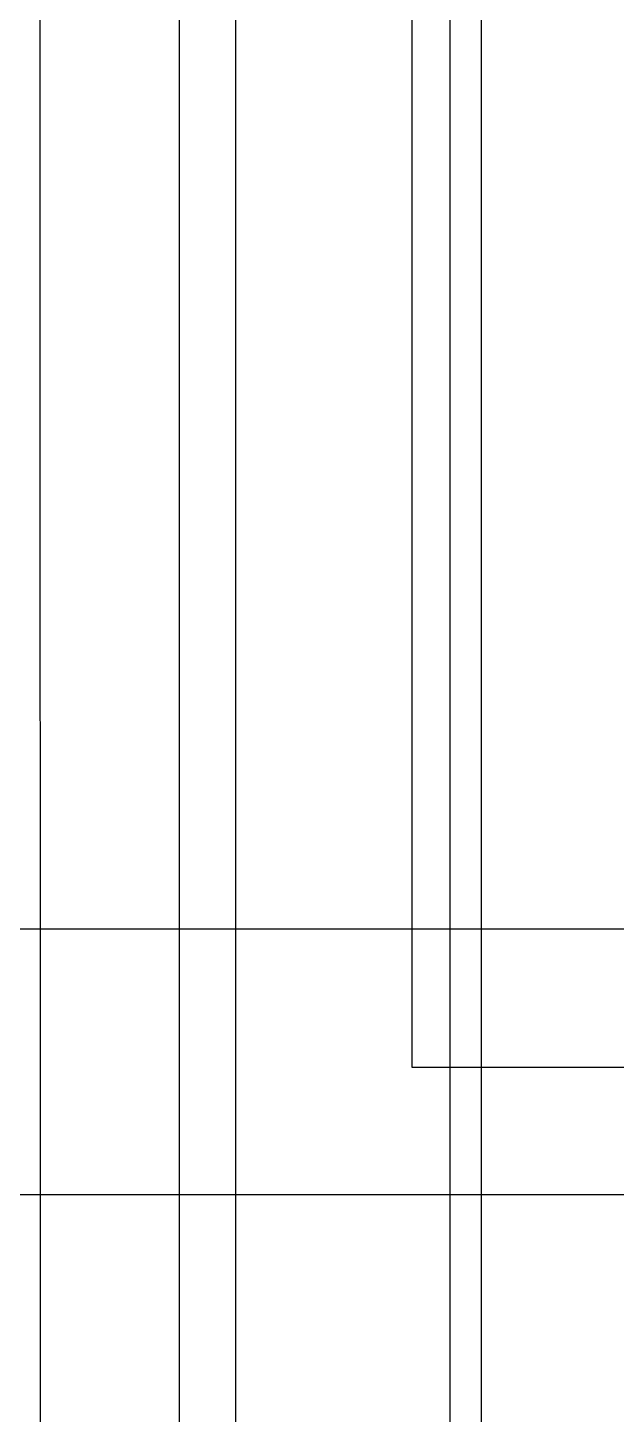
# Model space of a CAD drawing. Header units: inches. Extents: x 567429 to 582707, y 126347 to 133675.
# Drawn here: x 577316.7 to 577350.4, y 131636.8 to 131716.1 of the extents above; entities that cross this region are included whole.
import ezdxf

# ---------------------------------------------------------------- set-up
doc = ezdxf.new("R2010")
doc.units = ezdxf.units.IN
doc.header["$MEASUREMENT"] = 0
for name, color, linetype in [('BORD', 3, 'Continuous'), ('COMPUTER WIRE', 4, 'Continuous'), ('mobl', 11, 'Continuous'), ('NURSE CALL WIRE', 4, 'Continuous'), ('SOCKET WIRE', 4, 'Continuous'), ('SOUND WIRE', 4, 'Continuous'), ('TEL WIRE', 4, 'Continuous')]:
    doc.layers.add(name, color=color, linetype=linetype)

# ---------------------------------------------------------------- blocks, each defined once
blk = doc.blocks.new('BOARD1')
at = {"layer": 'BORD', "color": 4}
blk.add_line((98.928, -51.778), (-77.345, -51.778), dxfattribs=at)

msp = doc.modelspace()

# ---------------------------------------------------------------- linework, layer by layer
at = {"layer": 'COMPUTER WIRE'}
msp.add_line((577340.836, 131763.533), (577340.836, 131078.036), dxfattribs=at)
at = {"layer": 'mobl', "color": 15}
msp.add_line((577470.986, 131649.385), (577270.986, 131649.385), dxfattribs=at)
at = {"layer": 'NURSE CALL WIRE'}
msp.add_line((577325.356, 131759.855), (577325.356, 131313.642), dxfattribs=at)
at = {"layer": 'SOCKET WIRE'}
for p, q in [((577338.685, 131656.657), (577338.685, 131760.601)), ((577328.573, 131757.239), (577328.573, 131555.408)), ((577570.58, 131656.657), (577338.685, 131656.657))]:
    msp.add_line(p, q, dxfattribs=at)
at = {"layer": 'SOUND WIRE'}
msp.add_line((577252.986, 131664.59, 0), (577571.334, 131664.59, 0), dxfattribs=at)
at = {"layer": 'TEL WIRE'}
msp.add_line((577342.63, 131763.533), (577342.63, 131078.036), dxfattribs=at)

# ---------------------------------------------------------------- block references
at = {"layer": 'BORD', "ltscale": 5, "xscale": 0.9077507259660533, "yscale": 0.9077507259660533, "zscale": 0.9077507259660533, "rotation": 90.00288558390875}
msp.add_blockref('BOARD1', (577270.387, 131684.59), dxfattribs=at)

doc.saveas('drawing.dxf')
